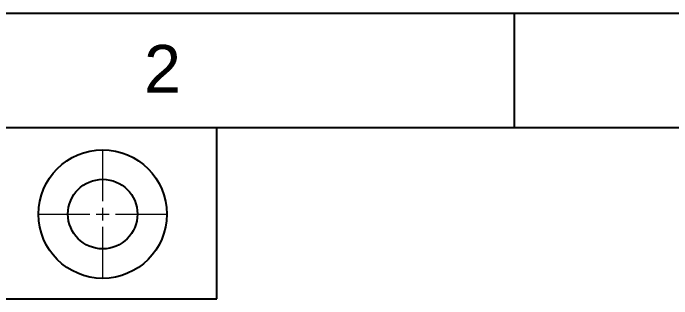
# Model space of a CAD drawing. Header units: millimetres. Extents: x 3299 to 14264, y 1863 to 5555.
# Drawn here: x 3626.4 to 3859.2, y 3173.9 to 3274.7 of the extents above; entities that cross this region are included whole.
import ezdxf

# ---------------------------------------------------------------- set-up
doc = ezdxf.new("R2010")
doc.units = ezdxf.units.MM
doc.linetypes.add('CENTER2', pattern=[28.575, 19.05, -3.175, 3.175, -3.175])
doc.layers.add('图框', color=7, linetype='Continuous')
doc.layers.add('细实线', color=7, linetype='Continuous', lineweight=18)
doc.styles.get("Standard").update_dxf_attribs({"font": 'arial.ttf'})
doc.styles.add('工程字', font='gbenor.shx', dxfattribs={"bigfont": 'gbcbig.shx'})

# ---------------------------------------------------------------- blocks, each defined once
blk = doc.blocks.new('产品尺寸图图框')
at = {"layer": '图框'}
for p, q in [((314.593, 605.09), (611.593, 605.09)), ((389.593, 605.09), (389.593, 599.09)), ((323.343, 599.09), (605.843, 599.09))]:
    blk.add_line(p, q, dxfattribs=at)
at = {"layer": '图框', "insert": (370.136, 603.421), "char_height": 2.5, "attachment_point": 1}
blk.add_mtext_dynamic_manual_height_columns('2', width=1.58949, gutter_width=1.25, heights=[0], dxfattribs=at)
blk = doc.blocks.new('*T149')
at = {"layer": '图框', "color": 0, "linetype": 'ByBlock', "lineweight": -2, "transparency": 16777216}
for p, q in [((0, 60.48), (340.2, 60.48)), ((0, 0), (0, 60.48)), ((170.1, 0), (170.1, 60.48)), ((340.2, 0), (340.2, 60.48)), ((0, 0), (340.2, 0))]:
    blk.add_line(p, q, dxfattribs=at)
at = {"layer": '图框', "color": 0, "transparency": 16777216, "insert": (85.05, 30.24), "char_height": 15.12, "width": 153.4159, "attachment_point": 5, "style": '工程字'}
blk.add_mtext('视          角：\\PFIEST ANGLE', dxfattribs=at)
blk = doc.blocks.new('*U129')
at = {"layer": '细实线', "color": 0, "linetype": 'CENTER2', "lineweight": 5, "transparency": 16777216}
for p, q in [((0, 4.53), (0, 22.79)), ((-22.79, 0), (-4.53, 0)), ((4.53, 0), (22.79, 0)), ((0, -22.79), (0, -4.53))]:
    blk.add_line(p, q, dxfattribs=at)
at = {"layer": '细实线', "color": 0, "linetype": 'Continuous', "lineweight": 5, "transparency": 16777216}
for p, q in [((-2.27, 0), (2.27, 0)), ((0, -2.27), (0, 2.27))]:
    blk.add_line(p, q, dxfattribs=at)

msp = doc.modelspace()

# ---------------------------------------------------------------- linework, layer by layer
at = {"layer": '图框'}
for radius in [22.67124, 12.27564]:
    msp.add_circle((3658.02003, 3203.77959), radius, dxfattribs=at)

# ---------------------------------------------------------------- block references
msp.add_blockref('*T149', (3358.19439, 3173.88438))
at = {"layer": '细实线', "color": 3, "lineweight": 5, "xscale": 6.72, "yscale": 6.72, "zscale": 6.72}
msp.add_blockref('产品尺寸图图框', (1185.32772, -791.52092), dxfattribs=at)
at = {"layer": '细实线', "linetype": 'CENTER2', "lineweight": 5}
msp.add_blockref('*U129', (3658.02003, 3203.77959), dxfattribs=at)

doc.saveas('drawing.dxf')
